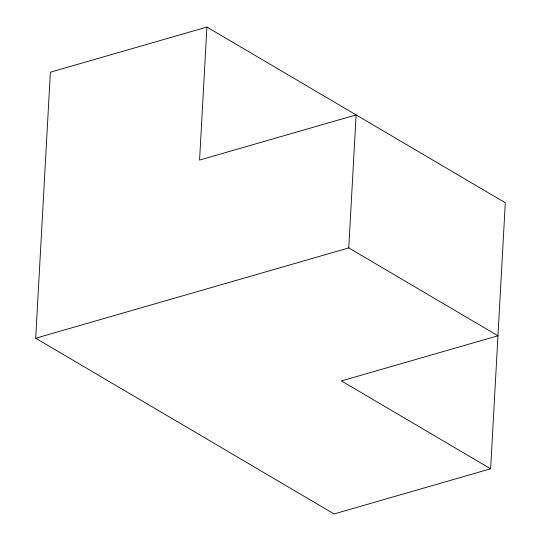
<?xml version="1.0" encoding="UTF-8"?>
<svg xmlns="http://www.w3.org/2000/svg" width="541" height="541" viewBox="0 0 541 541"><rect width="100%" height="100%" fill="white"/><g stroke="black" fill="none" stroke-linecap="round" stroke-linejoin="round"><path stroke-width="0.81" d="M35.699 338.24L50.374 72.21L206.912 27.05L505.301 202.76L490.626 468.79L334.088 513.95L35.699 338.24L348.769 247.92L497.963 335.772L341.432 380.932L490.626 468.79M206.912 27.05L199.568 160.068L356.106 114.902L348.769 247.92"/></g></svg>
